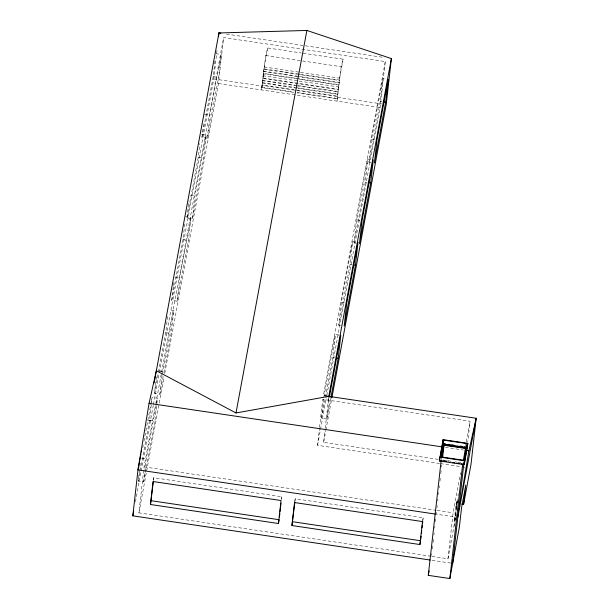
<?xml version="1.0" encoding="UTF-8"?>
<svg xmlns="http://www.w3.org/2000/svg" width="609" height="609" viewBox="0 0 609 609"><rect width="100%" height="100%" fill="white"/><g stroke="black" fill="none" stroke-linecap="round" stroke-linejoin="round"><path stroke-width="0.46" stroke-dasharray="3.04 2.28" d="M143.945 441.297L152.083 397.395L157.472 398.195L154.892 421.177L143.64 481.902L138.251 481.102L139.796 467.309M139.903 466.387L140.314 462.711M431.058 556.261L138.913 512.854L144.067 466.882L155.668 404.269M138.251 481.102L149.502 420.377L152.083 397.395M143.64 481.902L146.221 458.92L157.472 398.195M163.182 376.453L159.893 394.206L154.503 393.406L156.361 376.857M158.485 371.916L165.755 332.681L167.711 315.211M159.893 394.206L162.055 374.893M162.161 373.979L173.725 310.499L169.233 309.829M185.57 216.675L190.96 217.482L188.379 240.464L177.128 301.189L171.738 300.389L173.283 286.595M173.39 285.674L173.801 281.997M153.46 480.486L153.765 477.73L281.723 496.738L281.419 499.502M163.874 372.716L171.144 333.481L173.725 310.499M171.738 300.389L182.989 239.664L184.847 223.115M177.128 301.189L179.708 278.199L190.96 217.482M201.731 134.437L206.223 135.099L203.642 158.089L192.391 218.806L187.001 218.007L188.965 200.536M187.001 218.007L198.252 157.282L199.805 143.496M192.391 218.806L194.971 195.824L206.223 135.099M215.776 53.668L221.166 54.467L218.585 77.457L207.334 138.182L201.944 137.383L203.596 122.668M201.944 137.383L213.196 76.658L214.947 61.029M159.345 372.7L213.774 78.934L217.147 48.91M207.334 138.182L209.907 115.192L221.166 54.467M164.734 373.484L218.464 83.532L223.617 37.56L385.291 61.578L380.13 107.549L326.538 396.809M267.671 47.974L264.154 66.952L261.573 89.934L265.714 55.495L267.671 47.974L301.204 52.953M293.5 92.34L261.832 87.635L262.159 84.956L337.607 96.169L337.538 96.549L262.091 85.336L262.159 84.956M296.811 88.16L262.35 83.037L262.677 80.358L297.139 85.481M262.936 78.059L338.383 89.272L338.307 89.652L262.867 78.439L263.453 73.468L338.893 84.674L338.825 85.054L263.377 73.841L263.453 73.468M297.169 76.528L263.636 71.55L263.963 68.87L299.362 74.131M343.118 59.18L339.601 78.158L337.021 101.147L341.162 66.701L343.118 59.18L302.133 53.097M294.916 501.504L295.228 498.748L423.186 517.764L422.874 520.52M439.584 463.464L317.548 445.324L319.436 428.439M319.542 427.503L322.701 399.359L470.087 421.253L467.773 441.898M330.763 398.476L326.949 419.03L321.56 418.223L324.14 395.241L335.392 334.516L338.985 335.049M321.56 418.223L332.811 357.506L335.392 334.516M438.168 459.353L323.638 442.332L325.107 429.2M325.214 428.256L328.685 397.296M326.949 419.03L329.423 396.961M340.591 325.48L338.794 325.206L341.375 302.224L352.626 241.499L356.219 242.032M338.794 325.206L350.053 264.489L352.626 241.499M355.862 243.098L354.065 242.831L356.638 219.849L367.889 159.124L371.482 159.657M354.065 242.831L365.316 182.106L367.889 159.124M370.797 162.466L369.001 162.2L371.581 139.217L382.833 78.492L386.426 79.025M369.001 162.2L380.252 101.475L382.833 78.492M431.629 555.477L431.834 553.596M432.36 548.907L432.679 546.09M433.098 542.337L433.517 538.584M433.943 534.839L434.148 532.959M434.674 528.269L434.887 526.389M435.412 521.7L435.732 518.883M436.47 512.306L436.257 514.194L454.999 516.98M436.996 507.586L437.209 505.691M437.742 500.971L437.947 499.083M438.48 494.356L438.693 492.468M439.226 487.748L439.432 485.86M439.964 481.133L440.284 478.301M440.809 473.581L441.129 470.742M441.555 466.966L441.769 465.078M432.002 556.398L447.973 558.773L453.126 512.801L460.571 472.637M454.223 520.931L455.479 514.163L456.019 514.247L454.763 521.015L454.223 520.931L455.821 506.696L457.077 499.936L457.61 500.012M453.987 526.283L457.435 500.118M454.763 521.015L457.077 499.936M456.735 505.988L456.331 509.543L456.803 507.008M457.131 502.433L457.534 498.87M457.313 502.684L457.511 500.902M142.734 447.836L143.252 445.034M154.503 393.406L158.31 372.853M135.419 501.816L140.968 471.876M141.143 470.94L153.278 405.449M153.445 404.513L159.17 373.637M155.843 403.341L223.617 37.56M138.913 512.854L164.042 377.23M153.346 480.006L153.765 477.73M263.963 68.87L263.895 69.251L297.428 74.229M263.126 76.14L263.195 75.767L297.656 80.883M262.677 80.358L262.608 80.738L295.205 85.587M338.566 87.353L338.642 86.973L298.585 81.02M281.305 499.022L281.723 496.738M294.665 501.786L295.228 498.748M385.291 61.578L323.402 395.561L325.198 395.827M317.548 445.324L320.311 430.396M320.486 429.467L326.363 397.738M328.091 400.159L328.654 397.121M323.638 442.332L325.708 431.134M325.884 430.205L331.76 398.476M422.623 520.794L423.186 517.764M441.221 460.039L441.548 458.25M465.588 445.544L466.106 442.743M466.281 441.807L470.087 421.253M458.242 493.625L457.93 495.315L458.47 495.391M456.674 505.089L456.362 506.779L455.821 506.696M456.826 504.244L457.458 500.857M447.973 558.773L455.616 517.528M455.776 516.653L456.103 514.894M226.434 34.074L383.883 57.474M265.714 55.495L341.162 66.701M264.154 66.952L299.552 72.205M300.481 72.349L339.601 78.158M300.29 74.268L339.411 80.076L339.342 80.457L298.357 74.367M263.705 71.169L299.103 76.43M300.031 76.567L339.152 82.375L339.084 82.755L298.098 76.665M298.075 85.618L338.124 91.571L338.056 91.951L296.141 85.724M262.418 82.657L295.022 87.506M295.951 87.643L337.866 93.87L337.797 94.25L297.74 88.297M213.196 76.658L218.585 77.457M380.252 101.475L382.049 101.749M213.774 78.934L262.281 86.135M337.729 97.349L381.561 103.865M261.9 87.254L293.576 91.959M297.299 92.515L337.348 98.468L337.279 98.848L297.23 92.895M218.464 83.532L380.13 107.549M204.525 114.393L209.907 115.192M371.581 139.217L375.174 139.75M198.252 157.282L203.642 158.089M365.316 182.106L367.113 182.373M190.48 195.154L194.971 195.824M356.638 219.849L360.231 220.382M182.989 239.664L188.379 240.464M350.053 264.489L351.85 264.755M175.217 277.537L179.708 278.199M341.375 302.224L344.968 302.757M165.755 332.681L171.144 333.481M332.811 357.506L334.607 357.772M159.779 370.82L162.466 371.216M324.14 395.241L326.835 395.644M159.939 371.269L161.735 371.536M445.385 447.356L463.259 450.013M442.865 460.046L451.307 461.302M455.068 461.858L456.94 462.14M457.884 462.277L461.637 462.84M443.093 460.313L444.966 460.594M445.91 460.731L449.655 461.287M149.502 420.377L154.892 421.177M440.528 463.601L461.18 466.669M462.117 466.806L464.933 467.225M148.056 420.438L152.547 421.108M141.73 458.25L146.221 458.92M144.067 466.882L436.219 510.289M437.155 510.426L453.126 512.801M432.04 560.303L450.782 563.089"/><path stroke-width="0.91" d="M430.16 560.029L132.815 515.846L137.977 469.874L149.068 403.325L156.346 370.736L235.995 412.963L328.791 396.36L391.381 58.586L306.875 30.45L218.936 32.962L154.092 382.894M150.484 504.511L153.065 481.521L281.023 500.537L278.442 523.519L150.484 504.511L153.354 481.407M218.517 36.715L218.936 32.962M279.455 516.972L279.866 513.288M280.071 511.453L280.49 507.777M280.696 505.934L281 503.179M291.947 525.529L294.528 502.547L422.479 521.555L419.906 544.545L291.947 525.529L294.817 502.425M330.931 397.54L338.201 358.305L340.781 335.315L329.53 396.04M355.435 265.288L358.016 242.298L346.765 303.023L344.184 326.013L355.435 265.288L353.646 265.022M370.706 182.906L373.279 159.923L362.028 220.648L359.455 243.63L370.706 182.906L368.909 182.639M385.642 102.282L388.222 79.292L376.971 140.017L374.39 163.006L385.642 102.282L383.845 102.015M391.381 58.586L386.228 104.558L331.935 397.548M420.811 538.904L421.124 536.148M421.428 533.393L421.74 530.629M422.052 527.874L422.357 525.118M422.57 523.276L422.775 521.441M439.394 460.937L443.055 439.645L467.849 443.329L464.18 464.621L439.394 460.937L442.629 443.474L445.385 443.885M439.957 461.021L440.002 460.632M442.713 442.713L443.055 439.645M461.805 504.046L463.601 504.313L465.748 485.16L461.531 507.929L459.376 527.082L449.845 578.55L428.287 575.345L441.175 460.419M443.055 444.319L443.527 440.109L467.24 443.626L466.768 447.843M442.614 457.519L444.03 444.859L465.588 448.057L465.23 451.277M449.845 578.55L462.627 464.568M463.715 464.157L463.883 462.627M452.654 563.371L463.852 463.556M464.804 455.052L465.017 453.165M464.18 464.621L467.849 443.329M463.601 504.313L471.023 464.233L476.185 418.261L468.9 450.85L457.808 517.399L476.185 418.261L326.995 396.094M140.923 453.979L137.977 469.874L435.313 514.057M141.265 452.106L141.615 450.234M132.815 515.846L133.683 511.172M235.995 412.963L306.875 30.45M278.442 523.519L279.15 519.728L151.192 500.712M419.906 544.545L420.469 541.508M443.527 440.109L440.429 456.803L464.142 460.328L467.24 443.626M440.688 456.925L443.093 443.938L466.806 447.463L464.576 459.521M440.65 457.306L442.88 445.248M441.715 457.359L444.03 444.859M428.287 575.345L429.117 570.884M463.228 460.944L465.588 448.057M463.67 464.545L464.012 462.688M218.798 32.939L220.808 33.244M336.404 358.039L338.201 358.305M448.133 444.296L449.975 444.57M451.809 444.844L453.644 445.118M460.069 446.07L461.911 446.344M464.659 446.755L467.415 447.158M444.874 444.593L446.701 444.859M449.434 445.27L451.261 445.537M453.088 445.811L454.908 446.085M456.735 446.351L459.468 446.762M461.295 447.029L463.114 447.303M443.991 445.24L465.55 448.445M149.068 403.325L441.624 446.8M466.075 450.432L468.9 450.85M439.82 457.108L464.614 460.785M440.916 460.769L442.735 461.043M444.562 461.31L446.389 461.584M452.769 462.536L454.596 462.802M457.329 463.213L459.156 463.479M460.975 463.754L462.802 464.028M292.647 521.73L420.606 540.746"/></g></svg>
